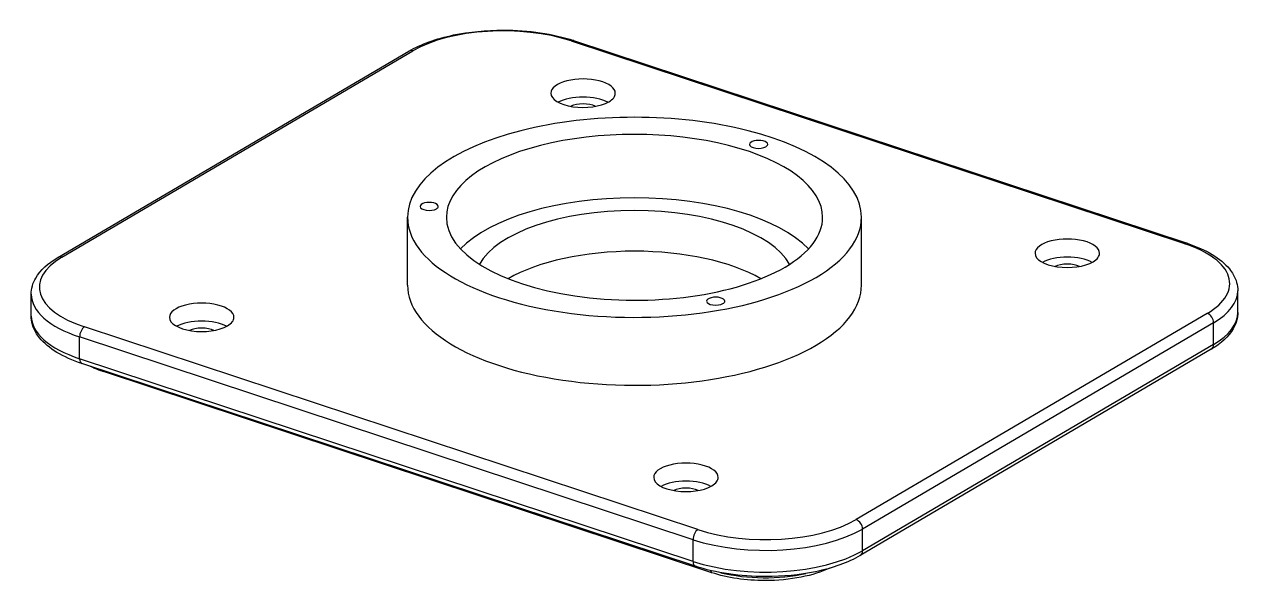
# Model space of a CAD drawing. Header units: millimetres. Extents: x -60 to 60, y -30 to 25.
import ezdxf

# ---------------------------------------------------------------- set-up
doc = ezdxf.new("R2010")
doc.units = ezdxf.units.MM
doc.layers.add('visible', color=7, linetype='Continuous')

msp = doc.modelspace()

# ---------------------------------------------------------------- linework, layer by layer
at = {"layer": 'visible'}
for p, q in [((-6.28, 23.54), (54.52, 3.45)), ((-6.03, 23.58), (54.77, 3.49)), ((-57.17, 2.08), (-22.37, 22.53)), ((-56.76, 2.11), (-21.96, 22.56)), ((-22.5, -0.67), (-22.5, 6.06)), ((22.5, -0.67), (22.5, 6.06)), ((-59.8, -3.72), (-59.8, -1.57)), ((59.8, -3.37), (59.8, -1.22)), ((56.76, -3.46), (21.96, -23.9)), ((6.28, -24.89), (-54.52, -4.8)), ((57.4, -4.39), (22.6, -24.83)), ((57.4, -6.54), (57.4, -4.39)), ((-55, -7.95), (-55, -5.8)), ((5.8, -25.89), (-55, -5.8)), ((57.17, -7.02), (22.37, -27.47)), ((57.4, -6.54), (22.6, -26.99)), ((5.8, -28.04), (-55, -7.95)), ((6.03, -28.52), (-54.77, -8.43)), ((7.68, -29.16), (-52.64, -9.23)), ((22.6, -26.99), (22.6, -24.83)), ((5.8, -28.04), (5.8, -25.89))]:
    msp.add_line(p, q, dxfattribs=at)
for centre, major_axis, ratio, start_param, end_param in [((-13, 19.6), (-11.2, 0), 0.440618, -2.214297, -0.643501), ((-6.28, 22.82), (-0.251, -0.76), 0.538617, 3.141593, 3.69191), ((-21.96, 21.84), (0.405, -0.69), 0.718156, -3.827247, -3.141593), ((-5.1, 18.36), (3.2, 0), 0.440618, 0, 3.141593), ((-5.1, 18.36), (3.2, 0), 0.440618, 3.141593, 5.639684), ((-5.1, 18.36), (3.2, 0), 0.440618, 5.639684, 6.283185), ((-5.1, 16.57), (3.2, 0), 0.440618, 0.690175, 2.451417), ((-5.1, 16.57), (1.65, 0), 0.440618, 0.741903, 2.39969), ((0, 6.06), (22.5, 0), 0.440618, 0, 3.141593), ((0, 6.06), (18.65, 0), 0.440618, 0, 3.141593), ((12.3, 13.29), (0.9, 0), 0.440618, 0, 3.141593), ((12.3, 13.29), (0.9, 0), 0.440618, 3.141593, 5.639684), ((12.3, 13.29), (0.9, 0), 0.440618, 5.639684, 6.283185), ((-20.35, 7.14), (0.9, 0), 0.440618, 0, 3.141593), ((0, -0.22), (18.65, 0), 0.440618, 0.392333, 2.74926), ((0, 6.06), (22.5, 0), 0.440618, 3.141593, 5.639684), ((-20.35, 7.14), (0.9, 0), 0.440618, 3.141593, 5.639684), ((-20.35, 7.14), (0.9, 0), 0.440618, 5.639684, 6.283185), ((0, 6.06), (18.65, 0), 0.440618, 3.141593, 5.639684), ((0, -0.22), (15.8, 0), 0.440618, 0.235623, 2.905969), ((0, 6.06), (18.65, 0), 0.440618, 5.639684, 6.283185), ((0, 6.06), (22.5, 0), 0.440618, 5.639684, 6.283185), ((42.9, 2.5), (3.2, 0), 0.440618, 0, 3.141593), ((0, -4.26), (15.8, 0), 0.440618, 0.654584, 2.487009), ((42.9, 2.5), (3.2, 0), 0.440618, 3.141593, 5.639684), ((42.9, 2.5), (3.2, 0), 0.440618, 5.639684, 6.283185), ((54.52, 2.73), (-0.251, -0.76), 0.538617, 3.141593, 3.69191), ((47.8, -0.5), (-11.2, 0), 0.440618, -3.785094, -2.214297), ((-47.8, -0.85), (-11.2, 0), 0.440618, -6.926686, -5.35589), ((-56.76, 1.39), (0.405, -0.69), 0.718156, -3.827247, -3.141593), ((42.9, 0.7), (3.2, 0), 0.440618, 0.690175, 2.451417), ((42.9, 0.7), (1.65, 0), 0.440618, 0.741903, 2.39969), ((0, -0.67), (22.5, 0), 0.440618, 3.141593, 5.639684), ((0, -0.67), (22.5, 0), 0.440618, 5.639684, 6.283185), ((-47.8, -1.57), (-12, 0), 0.440618, -6.283185, -5.35589), ((-42.9, -3.85), (3.2, 0), 0.440618, 0, 3.141593), ((8.05, -2.25), (0.9, 0), 0.440618, 0, 3.141593), ((8.05, -2.25), (0.9, 0), 0.440618, 3.141593, 5.639684), ((8.05, -2.25), (0.9, 0), 0.440618, 5.639684, 6.283185), ((47.8, -1.22), (-12, 0), 0.440618, -3.785094, -3.141593), ((56.76, -4.18), (-0.405, 0.69), 0.718156, 4.026735, 5.597531), ((47.8, -3.37), (-12, 0), 0.440618, -3.785094, -3.141593), ((-47.8, -3.72), (-12, 0), 0.440618, -6.283185, -5.35589), ((-54.52, -5.52), (0.251, 0.76), 0.538617, -5.732868, -4.162072), ((-42.9, -3.85), (3.2, 0), 0.440618, 3.141593, 5.639684), ((-42.9, -5.64), (3.2, 0), 0.440618, 0.690175, 2.451417), ((-42.9, -3.85), (3.2, 0), 0.440618, 5.639684, 6.283185), ((-42.9, -5.64), (1.65, 0), 0.440618, 0.741903, 2.39969), ((56.76, -6.33), (0.405, -0.69), 0.718156, -6.283185, -5.398043), ((-54.52, -7.67), (-0.251, -0.76), 0.538617, 5.262706, 6.283185), ((-52.48, -8.76), (-0.157, -0.475), 0.538617, 5.668397, 6.283185), ((5.1, -19.71), (3.2, 0), 0.440618, 0, 3.141593), ((5.1, -19.71), (3.2, 0), 0.440618, 3.141593, 5.639684), ((5.1, -21.5), (3.2, 0), 0.440618, 0.690175, 2.451417), ((5.1, -19.71), (3.2, 0), 0.440618, 5.639684, 6.283185), ((5.1, -21.5), (1.65, 0), 0.440618, 0.741903, 2.39969), ((13, -20.94), (-11.2, 0), 0.440618, -5.35589, -3.785094), ((21.96, -24.62), (-0.405, 0.69), 0.718156, 4.026735, 5.597531), ((13, -21.66), (-12, 0), 0.440618, -5.35589, -3.785094), ((6.28, -25.61), (0.251, 0.76), 0.538617, -5.732868, -4.162072), ((13, -23.81), (-12, 0), 0.440618, -5.35589, -3.785094), ((21.96, -26.78), (0.405, -0.69), 0.718156, -6.283185, -5.398043), ((6.28, -27.76), (-0.251, -0.76), 0.538617, 5.262706, 6.283185), ((7.84, -28.69), (-0.157, -0.475), 0.538617, 5.450702, 6.283185), ((12.94, -25.69), (-9, 0), 0.440618, -5.219667, -4.247596)]:
    msp.add_ellipse(centre, major_axis=major_axis, ratio=ratio, start_param=start_param, end_param=end_param, dxfattribs=at)
for points, knots in [([(-22.37, 22.53), (-21.18, 23.22), (-19.65, 23.77), (-17.93, 24.13), (-16.39, 24.45), (-14.69, 24.61), (-13, 24.61), (-10.51, 24.61), (-8.04, 24.25), (-6.03, 23.58)], [0, 0, 0, 0, 0.311762, 0.311762, 0.311762, 0.591071, 0.591071, 0.591071, 1, 1, 1, 1]), ([(54.77, 3.49), (56.64, 2.87), (58.11, 2.01), (58.98, 0.94), (59.12, 0.76), (59.24, 0.58), (59.35, 0.4), (59.64, -0.11), (59.8, -0.66), (59.8, -1.22)], [0, 0, 0, 0, 0.590576, 0.590576, 0.590576, 0.686098, 0.686098, 0.686098, 1, 1, 1, 1]), ([(-59.8, -1.57), (-59.8, -1.01), (-59.64, -0.46), (-59.35, 0.04), (-58.9, 0.83), (-58.15, 1.51), (-57.17, 2.08)], [0, 0, 0, 0, 0.5, 0.5, 0.5, 1, 1, 1, 1]), ([(59.8, -3.37), (59.8, -3.92), (59.64, -4.47), (59.35, -4.98), (58.9, -5.76), (58.15, -6.44), (57.17, -7.02)], [0, 0, 0, 0, 0.5, 0.5, 0.5, 1, 1, 1, 1]), ([(-54.77, -8.43), (-56.64, -7.81), (-58.11, -6.95), (-58.98, -5.88), (-59.12, -5.7), (-59.24, -5.52), (-59.35, -5.34), (-59.64, -4.83), (-59.8, -4.28), (-59.8, -3.72)], [0, 0, 0, 0, 0.590576, 0.590576, 0.590576, 0.686098, 0.686098, 0.686098, 1, 1, 1, 1]), ([(22.37, -27.47), (21.18, -28.16), (19.65, -28.71), (17.93, -29.06), (16.39, -29.38), (14.69, -29.55), (13, -29.55), (10.51, -29.55), (8.04, -29.19), (6.03, -28.52)], [0, 0, 0, 0, 0.311762, 0.311762, 0.311762, 0.591071, 0.591071, 0.591071, 1, 1, 1, 1]), ([(19.33, -28.72), (18.53, -29.09), (17.58, -29.39), (16.53, -29.6), (15.41, -29.82), (14.17, -29.94), (12.94, -29.94), (11.06, -29.94), (9.2, -29.67), (7.68, -29.16)], [0, 0, 0, 0, 0.268154, 0.268154, 0.268154, 0.558779, 0.558779, 0.558779, 1, 1, 1, 1])]:
    msp.add_open_spline(points, degree=3, knots=knots, dxfattribs=at)
msp.add_open_spline([(-52.64, -9.23), (-53.34, -9), (-53.94, -8.7)], degree=2, dxfattribs=at)

doc.saveas('drawing.dxf')
